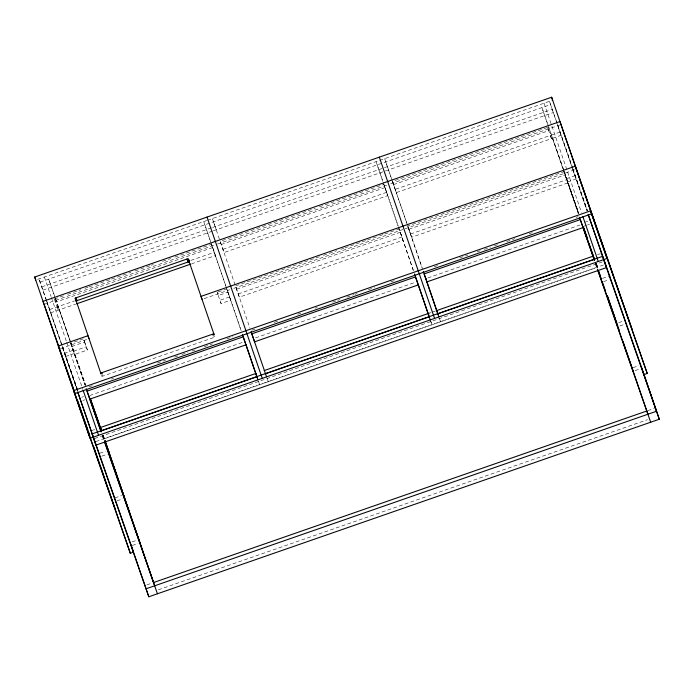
<?xml version="1.0" encoding="UTF-8"?>
<svg xmlns="http://www.w3.org/2000/svg" width="694" height="694" viewBox="0 0 694 694"><rect width="100%" height="100%" fill="white"/><g stroke="black" fill="none" stroke-linecap="round" stroke-linejoin="round"><path stroke-width="0.52" stroke-dasharray="3.47 2.6" d="M214.854 336.746L214.498 335.714M37.658 279.344L206.743 220.536M207.575 220.241L379.349 160.505M379.635 160.401L551.721 100.552M40.087 282.128L550.559 104.586M41.761 286.865L211.575 227.806M212.598 227.45L383.435 168.026M384.459 167.67L552.233 109.322M42.872 290.109L212.685 231.05M213.388 230.807L553.344 112.567M212.642 247.55L55.442 302.228L54.332 298.975L63.518 295.783M67.604 294.36L80.868 289.745M84.954 288.331L88.017 287.264M89.04 286.908L105.367 281.226M106.39 280.87L110.476 279.448M111.491 279.101L127.826 273.419M128.85 273.063L130.888 272.352M134.974 270.929L150.286 265.602M151.301 265.247L153.348 264.544M162.535 261.343L170.698 258.506M174.784 257.084L211.531 244.305L215.426 255.531L191.943 263.694M222.193 240.592L315.293 208.217M319.387 206.795L383.843 184.37L387.738 195.595L224.041 252.538L220.145 241.304M551.47 138.653L547.575 127.427L392.457 181.377L396.352 192.602L551.47 138.653L550.359 135.408L395.242 189.358M44.078 304.362L215.374 244.782M217.413 244.071L386.671 185.203M390.748 183.789L559.997 124.92M221.256 244.557L384.953 187.623M393.567 184.621L548.685 130.672L547.575 127.427M49.543 309.593L74.466 300.927M190.833 260.45L214.316 252.286M222.93 249.285L386.627 192.351M560.015 132.051L551.4 135.044L563.884 170.898M50.653 312.838L75.577 304.172M552.511 138.288L561.125 135.295M85.197 385.578L70.658 343.261L83.488 338.793L87.383 350.028L74.553 354.487M218.124 291.974L226.817 288.947L230.712 300.172L221.056 303.538L217.161 292.304L218.272 295.557L227.927 292.191M319.327 256.771L235.431 285.954L239.326 297.179L403.023 240.245L399.128 229.02L389.924 232.221M323.421 255.349L336.72 250.725M340.815 249.302L343.877 248.235M344.901 247.879L361.27 242.18M362.294 241.824L366.389 240.402M367.412 240.046L378.664 236.133M379.687 235.778L383.782 234.355M384.806 233.999L388.9 232.577M60.387 348.648L87.965 339.062M204.105 298.663L229.636 289.78M233.722 288.366L402.971 229.497M405.01 228.786L575.5 169.492M71.768 346.506L84.599 342.047L83.488 338.793M236.541 289.198L400.238 232.264M408.853 229.263L565.011 174.957L578.475 213.544M73.104 350.279L64.49 353.272L77.633 390.965M566.347 178.722L574.962 175.729M73.443 351.242L86.273 346.774M229.601 296.928L219.937 300.285L221.056 303.538M238.216 293.935L401.913 237.001M410.527 233.999L566.686 179.685M65.6 356.516L74.215 353.524M567.458 181.967L576.072 178.974M567.796 182.938L411.637 237.244L407.742 226.018L563.901 171.704L578.423 213.353M89.005 386.836L93.083 385.422M111.456 379.028L113.495 378.317M157.391 363.057L165.554 360.212M174.741 357.02L177.803 355.953M181.88 354.539L188.005 352.405M192.091 350.991L195.153 349.923M204.34 346.722L212.503 343.886M226.791 338.915L232.915 336.79M251.74 330.24L255.834 328.817M274.251 322.415L278.337 320.984M297.778 314.226L300.849 313.159M315.171 308.179L317.219 307.468M332.565 302.124L336.659 300.702M337.683 300.346L339.73 299.635M346.887 297.145L354.053 294.655M355.076 294.299L357.115 293.588M368.375 289.676L374.508 287.542M390.878 281.842L394.973 280.419M434.253 266.756L438.339 265.342M459.775 257.882L467.938 255.045M477.125 251.853L480.187 250.786M484.265 249.363L490.389 247.238M494.475 245.815L497.537 244.748M506.724 241.555L514.887 238.719M529.175 233.748L532.237 232.681M576.124 217.413L578.163 216.71M81.684 397.254L83.601 396.586M584.504 222.366L589.293 220.701M89.743 395.528L243.863 341.925M255.548 337.865L415.151 282.354M427.851 277.938L579.932 225.038M82.803 400.499L84.711 399.831M583.706 226.279L586.577 225.281M587.532 224.951L589.449 224.283M91.851 430.514L94.731 429.551M428.953 313.263L431 312.552M432.024 312.196L435.095 311.129M597.534 254.629L600.423 253.666M94.627 438.495L602.236 261.95M95.859 441.549L603.398 265.021M99.641 453.277L105.384 451.274M602.461 278.389L610.121 275.726M101.706 456.192L107.457 454.188M603.572 281.643L609.315 279.639M114.926 497.919L121.623 495.585M618.701 322.701L623.49 321.036M116.991 500.834L122.743 498.839M619.811 325.954L624.6 324.289M132.129 541.901L136.909 540.236M633.032 367.681L638.775 365.686M132.276 545.475L138.028 543.48M635.097 370.596L639.885 368.93M146.842 584.886L151.63 583.22M647.745 410.666L654.451 408.341M158.371 589.822L647.528 419.697M101.593 375.541L101.931 376.183L102.981 376.07L213.908 337.492C215.721 336.243 213.847 338.23 213.578 336.555M101.766 376.044L102.851 375.697M572.645 167.844L549.448 101.341L572.376 168.304M572.81 168.729L587.376 210.508M557.785 125.692L572.498 167.905M572.776 168.659L587.419 210.698M573.071 170.334L587.341 211.262M563.918 170.585L541.945 107.579L578.119 213.223M564.231 171.418L578.839 213.388M596.562 264.197L597.603 267.19L104.36 438.747L103.311 435.754M564.196 171.73L578.805 213.7M596.172 263.442L597.994 268.725M595.834 263.269L597.959 269.385M595.877 263.46L597.655 268.552M595.53 263.286L597.664 269.393M595.305 263.364L597.395 269.359M385.786 161.893L407.534 225.255M439.502 318.676L440.543 321.669L439.484 318.589M377.172 164.894L382.767 181.073M430.532 320.671L431.928 324.662L430.523 320.559M213.474 221.828L216.259 229.809M204.86 224.821L225.906 286.136M258.567 381.605L259.617 384.597L258.558 381.518M84.599 342.047L87.383 350.028M70.675 342.142L48.701 279.135L55.026 297.596M70.979 342.975L85.596 384.944M58.157 306.601L70.641 342.454M70.944 343.278L85.562 385.248M102.929 434.991L104.751 440.282M70.658 343.261L85.223 385.101M102.634 435.017L104.404 440.109M102.599 435.667L104.065 439.935M102.408 435.91L104.152 440.907M54.332 298.975L58.227 310.209L57.116 306.956M46.463 300.372L38.977 278.884L46.403 300.589M46.732 301.135L78.049 391M47.313 303.235L62.018 345.447M62.295 346.211L78.014 391.303M62.599 347.885L77.676 391.156M572.663 168.972L587.081 211.245M544.07 103.215L581.477 212.477M596.493 263.946L598.254 269.237M595.296 263.252L597.803 270.565M407.881 226.287L422.282 268.335M384.676 158.648L422.308 268.561M384.172 185.177L398.217 226.201M398.564 227.233L413.312 270.304M376.061 161.641L382.793 181.299M383.14 182.322L398.243 226.426M398.434 226.999L413.468 270.912M212.364 218.575L249.97 328.262M226.253 287.16L241 330.24M203.75 221.577L241.156 330.838M103.25 435.494L104.647 439.58M103.259 435.685L104.655 439.77M55.346 298.394L70.45 342.498M102.4 435.832L104.551 442.121M44.355 277.01L51 296.416M51.356 297.44L66.39 341.344M66.737 342.368L82.82 389.343M46.732 301.396L76.93 389.594M268.231 381.596L267.181 378.603L268.231 381.596"/><path stroke-width="1.04" d="M76.097 297.596C78.344 303.096 74.683 301.127 77.138 300.589L188.065 262.002C190.668 262.679 188.915 257.951 187.016 259.009L75.256 298.09L101.072 374.023L100.725 373.051L213.813 333.762L214.125 334.655L188.239 259.044M551.635 97.221L606.877 258.498L89.934 438.296L34.7 277.019L551.635 97.221L552.684 100.214M76.6 303.816L190.928 264.05M74.648 393.645L591.592 213.856M89.838 399.128L245.997 344.823L243.212 336.842L87.054 391.156L101.22 431.781M583.081 227.58L426.923 281.894L424.138 273.913L580.297 219.599L594.463 260.233M256.008 373.415L100.465 427.513L101.584 430.801L90.524 399.015M264.197 370.57L428.953 313.263M436.118 310.773L592.685 256.32M101.576 430.766L257.118 376.66M265.308 373.814L429.039 316.872M437.229 314.026L594.819 259.209M588.356 214.975L644.015 374.587L647.242 373.467L590.542 210.863L73.607 390.653L130.307 553.257L133.534 552.138L77.884 392.526M646.791 411.004L153.548 582.552L104.994 440.603M146.044 588.798L656.515 411.247L641.135 366.319M659.3 419.228L602.531 256.372L92.059 433.923L148.82 596.779L659.3 419.228L643.321 372.557M189.28 262.037L188.065 262.002L187.016 259.009M631.956 328.817L575.265 166.222L201.017 296.381L202.067 299.374M583.732 227.771L587.644 238.988M583.402 227.615L586.951 237.808M589.085 243.915L594.411 259.192M598.315 270.4L601.516 279.569M607.198 295.87L616.784 323.369M583.09 226.791L594.454 259.382M598.367 270.591L600.136 275.683M602.271 281.799L605.463 290.968M607.241 296.06L614.702 317.444M597.976 270.226L633.188 371.264M597.751 270.374L650.686 422.23M212.867 334.499L213.188 335.436M101.94 373.077L102.261 374.014M75.152 298.368L76.201 301.361M88.979 338.707L87.938 335.714L58.322 346.011L115.022 508.615M90.133 398.313L101.55 431.104M105.054 441.106L109.366 453.529M89.847 398.347L101.211 430.939M105.072 441.957L124.651 498.171M104.725 441.774L139.936 542.812M104.508 441.931L157.443 593.778M34.7 277.019L35.741 280.012M62.278 356.543L43.037 301.37L559.98 121.571L647.242 373.467M62.989 358.59L75.473 394.4M77.615 400.533L87.965 430.202M88.676 432.249L89.752 435.32M93.673 446.572L99.736 463.965M588.139 214.325L606.426 267.606L95.937 445.114L77.659 391.876M582.873 216.563L598.263 261.499M607.328 295.601L619.569 331.342M623.065 341.552L647.901 414.249M579.516 217.326L594.238 260.172M425.439 277.565L426.142 279.613M426.845 281.669L438.079 314.486M423.305 271.475L438.868 316.932M379.323 157.156L434.565 318.433M418.23 284.661L429.118 316.455M414.518 273.974L430.254 319.925M251.046 331.567L266.557 376.859M207.012 217.083L262.245 378.36M245.919 344.597L257.153 377.415M242.432 334.56L257.942 379.861M105.011 440.794L154.658 585.797M86.221 388.718L100.994 431.729M83.167 390.366L98.548 435.294M131.01 544.885L148.82 596.779M100.083 464.98L130.307 553.257M415.524 276.906L251.827 333.84L254.611 341.821L418.309 284.887L415.524 276.906"/></g></svg>
